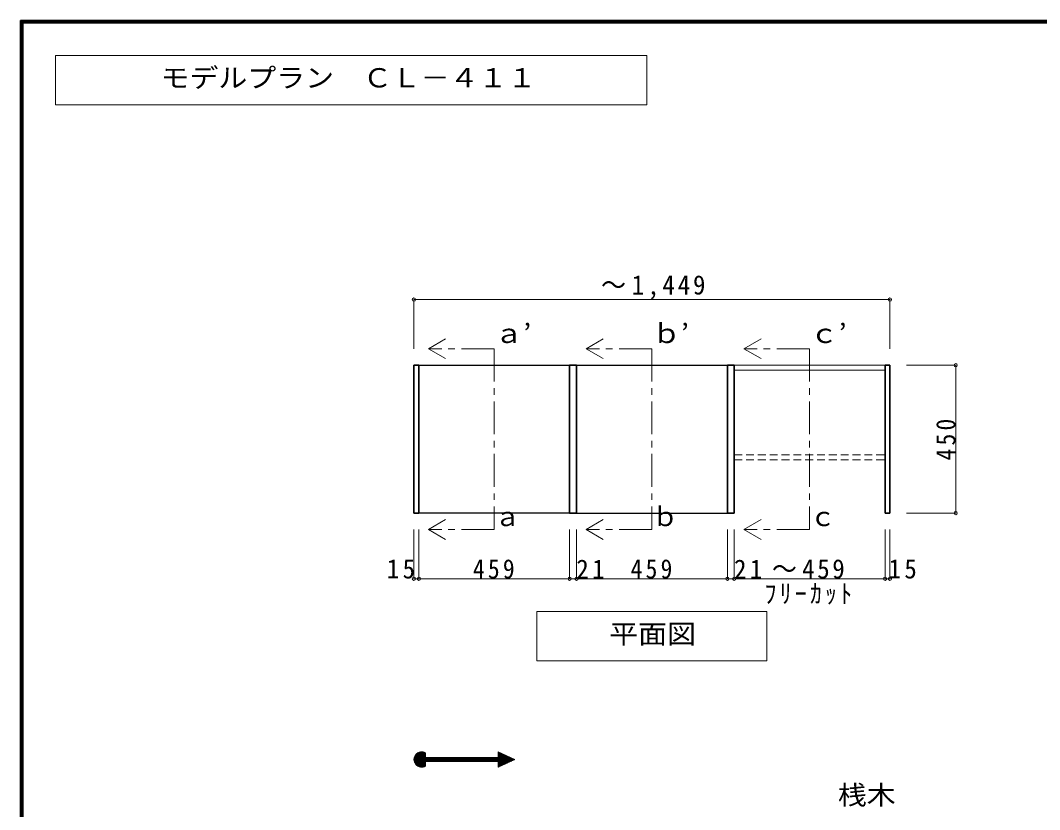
# Model space of a CAD drawing. Units: millimetres at full size, sheet at 1:20; details may follow other scales. Extents: x -3922 to 3878, y -2932 to 2722.
# Drawn here: x -3922 to -820, y 320 to 2722 of the extents above; entities that cross this region are included whole.
import ezdxf
from ezdxf.enums import TextEntityAlignment as Align

# ---------------------------------------------------------------- set-up
doc = ezdxf.new("R2010")
doc.units = ezdxf.units.MM
doc.header["$LTSCALE"] = 20
doc.header["$PDMODE"] = 32
doc.header["$PDSIZE"] = 10
doc.linetypes.add('CHAIN1', pattern=[8, 5, -1, 1, -1])
doc.linetypes.add('DASHED1', pattern=[1.8, 1.2, -0.6])
for name, color, linetype, lineweight in [('0-2', 2, 'Continuous', 35), ('0-3_固定棚', 3, 'Continuous', 25), ('0-6_パイプハンガー', 4, 'Continuous', 9), ('0-7_桟木・巾木', 2, 'Continuous', 35), ('0-A_文字', 7, 'Continuous', 18), ('0-B_寸法', 7, 'Continuous', 9), ('F-1_枠', 6, 'Continuous', 40)]:
    doc.layers.add(name, color=color, linetype=linetype, lineweight=lineweight)
doc.styles.add('ＭＳ ゴシック', font='')
doc.styles.get('ＭＳ ゴシック').set_extended_font_data('MS Gothic')

msp = doc.modelspace()

# ---------------------------------------------------------------- linework, layer by layer
at = {"layer": '0-2'}
for p, q in [((-2724.11, 1222.73), (-2724.11, 1672.73)), ((-2724.11, 1672.73), (-2709.11, 1672.73)), ((-2709.11, 1222.73), (-2709.11, 1672.73)), ((-2250.11, 1222.73), (-2250.11, 1672.73)), ((-2250.11, 1672.73), (-2229.11, 1672.73)), ((-2229.11, 1222.73), (-2229.11, 1672.73)), ((-1770.11, 1222.73), (-1770.11, 1672.73)), ((-1770.11, 1672.73), (-1749.11, 1672.73)), ((-1749.11, 1222.73), (-1749.11, 1672.73)), ((-1290.11, 1222.73), (-1290.11, 1672.73)), ((-1290.11, 1672.73), (-1275.11, 1672.73)), ((-1275.11, 1222.73), (-1275.11, 1672.73)), ((-2724.11, 1222.73), (-2709.11, 1222.73)), ((-2250.11, 1222.73), (-2229.11, 1222.73)), ((-1770.11, 1222.73), (-1749.11, 1222.73)), ((-1290.11, 1222.73), (-1275.11, 1222.73))]:
    msp.add_line(p, q, dxfattribs=at)
at = {"layer": '0-3_固定棚'}
for p, q in [((-2709.11, 1672.73), (-2250.11, 1672.73)), ((-2229.11, 1672.73), (-1770.11, 1672.73)), ((-2250.11, 1222.73), (-2709.11, 1222.73)), ((-2229.11, 1222.73), (-1770.11, 1222.73))]:
    msp.add_line(p, q, dxfattribs=at)
at = {"layer": '0-6_パイプハンガー', "linetype": 'DASHED1'}
for p, q in [((-1749.11, 1400.22), (-1290.11, 1400.22)), ((-1749.11, 1385.24), (-1290.11, 1385.24))]:
    msp.add_line(p, q, dxfattribs=at)
at = {"layer": '0-7_桟木・巾木', "color": 7, "lineweight": 18}
for p, q in [((-1749.11, 1672.73), (-1290.11, 1672.73)), ((-1749.11, 1657.73), (-1290.11, 1657.73))]:
    msp.add_line(p, q, dxfattribs=at)
at = {"layer": '0-A_文字'}
for p, q in [((-2679.61, 1722.73), (-2627.65, 1752.73)), ((-2199.61, 1722.73), (-2147.65, 1752.73)), ((-1719.61, 1722.73), (-1667.65, 1752.73)), ((-2679.61, 1722.73), (-2627.65, 1692.73)), ((-2199.61, 1722.73), (-2147.65, 1692.73)), ((-1719.61, 1722.73), (-1667.65, 1692.73)), ((-2679.61, 1172.73), (-2627.65, 1202.73)), ((-2199.61, 1172.73), (-2147.65, 1202.73)), ((-1719.61, 1172.73), (-1667.65, 1202.73)), ((-2679.61, 1172.73), (-2627.65, 1142.73)), ((-2199.61, 1172.73), (-2147.65, 1142.73)), ((-1719.61, 1172.73), (-1667.65, 1142.73)), ((-1649.61, 922.73), (-1649.61, 772.73)), ((-2349.61, 772.73), (-1649.61, 772.73)), ((-2724.1, 472.25), (-2700.15, 496.2)), ((-2723.96, 475.22), (-2703.12, 496.06)), ((-2723.92, 469.61), (-2697.51, 496.02)), ((-2723.48, 467.21), (-2695.11, 495.58)), ((-2723.3, 478.71), (-2706.61, 495.4)), ((-2722.86, 465.01), (-2692.91, 494.96)), ((-2722.06, 462.98), (-2690.88, 494.16)), ((-2721.55, 483.29), (-2711.19, 493.65)), ((-2721.12, 461.09), (-2688.99, 493.22)), ((-2720.04, 459.34), (-2688.69, 490.69)), ((-2718.83, 457.72), (-2688.69, 487.86)), ((-2717.5, 456.22), (-2688.69, 485.03)), ((-2716.06, 454.84), (-2688.69, 482.21)), ((-2714.49, 453.58), (-2688.69, 479.38)), ((-2712.8, 452.44), (-2686.75, 478.49)), ((-2710.97, 451.44), (-2683.92, 478.49)), ((-2709.01, 450.57), (-2681.09, 478.49)), ((-2706.89, 449.87), (-2678.26, 478.49)), ((-2688.69, 466.7), (-2688.69, 452.15)), ((-2688.69, 466.7), (-2468.21, 466.7)), ((-2687.23, 466.7), (-2675.43, 478.49)), ((-2684.4, 466.7), (-2672.6, 478.49)), ((-2681.57, 466.7), (-2669.78, 478.49)), ((-2678.74, 466.7), (-2666.95, 478.49)), ((-2675.91, 466.7), (-2664.12, 478.49)), ((-2673.08, 466.7), (-2661.29, 478.49)), ((-2670.26, 466.7), (-2658.46, 478.49)), ((-2667.43, 466.7), (-2655.63, 478.49)), ((-2664.6, 466.7), (-2652.8, 478.49)), ((-2661.77, 466.7), (-2649.98, 478.49)), ((-2658.94, 466.7), (-2647.15, 478.49)), ((-2656.11, 466.7), (-2644.32, 478.49)), ((-2653.29, 466.7), (-2641.49, 478.49)), ((-2650.46, 466.7), (-2638.66, 478.49)), ((-2647.63, 466.7), (-2635.83, 478.49)), ((-2644.8, 466.7), (-2633.01, 478.49)), ((-2641.97, 466.7), (-2630.18, 478.49)), ((-2639.14, 466.7), (-2627.35, 478.49)), ((-2636.31, 466.7), (-2624.52, 478.49)), ((-2633.49, 466.7), (-2621.69, 478.49)), ((-2630.66, 466.7), (-2618.86, 478.49)), ((-2627.83, 466.7), (-2616.04, 478.49)), ((-2625, 466.7), (-2613.21, 478.49)), ((-2622.17, 466.7), (-2610.38, 478.49)), ((-2619.34, 466.7), (-2607.55, 478.49)), ((-2616.52, 466.7), (-2604.72, 478.49)), ((-2613.69, 466.7), (-2601.89, 478.49)), ((-2610.86, 466.7), (-2599.06, 478.49)), ((-2608.03, 466.7), (-2596.24, 478.49)), ((-2605.2, 466.7), (-2593.41, 478.49)), ((-2602.37, 466.7), (-2590.58, 478.49)), ((-2599.54, 466.7), (-2587.75, 478.49)), ((-2596.72, 466.7), (-2584.92, 478.49)), ((-2593.89, 466.7), (-2582.09, 478.49)), ((-2591.06, 466.7), (-2579.27, 478.49)), ((-2588.23, 466.7), (-2576.44, 478.49)), ((-2585.4, 466.7), (-2573.61, 478.49)), ((-2582.57, 466.7), (-2570.78, 478.49)), ((-2579.75, 466.7), (-2567.95, 478.49)), ((-2576.92, 466.7), (-2565.12, 478.49)), ((-2574.09, 466.7), (-2562.3, 478.49)), ((-2571.26, 466.7), (-2559.47, 478.49)), ((-2568.43, 466.7), (-2556.64, 478.49)), ((-2565.6, 466.7), (-2553.81, 478.49)), ((-2562.78, 466.7), (-2550.98, 478.49)), ((-2559.95, 466.7), (-2548.15, 478.49)), ((-2557.12, 466.7), (-2545.32, 478.49)), ((-2554.29, 466.7), (-2542.5, 478.49)), ((-2551.46, 466.7), (-2539.67, 478.49)), ((-2548.63, 466.7), (-2536.84, 478.49)), ((-2545.8, 466.7), (-2534.01, 478.49)), ((-2542.98, 466.7), (-2531.18, 478.49)), ((-2540.15, 466.7), (-2528.35, 478.49)), ((-2537.32, 466.7), (-2525.53, 478.49)), ((-2534.49, 466.7), (-2522.7, 478.49)), ((-2531.66, 466.7), (-2519.87, 478.49)), ((-2528.83, 466.7), (-2517.04, 478.49)), ((-2526.01, 466.7), (-2514.21, 478.49)), ((-2523.18, 466.7), (-2511.38, 478.49)), ((-2520.35, 466.7), (-2508.56, 478.49)), ((-2517.52, 466.7), (-2505.73, 478.49)), ((-2514.69, 466.7), (-2502.9, 478.49)), ((-2511.86, 466.7), (-2500.07, 478.49)), ((-2509.04, 466.7), (-2497.24, 478.49)), ((-2506.21, 466.7), (-2494.41, 478.49)), ((-2503.38, 466.7), (-2491.58, 478.49)), ((-2500.55, 466.7), (-2488.76, 478.49)), ((-2497.72, 466.7), (-2485.93, 478.49)), ((-2494.89, 466.7), (-2483.1, 478.49)), ((-2492.06, 466.7), (-2480.27, 478.49)), ((-2489.24, 466.7), (-2477.44, 478.49)), ((-2486.41, 466.7), (-2474.61, 478.49)), ((-2483.58, 466.7), (-2471.79, 478.49)), ((-2480.75, 466.7), (-2468.96, 478.49)), ((-2477.92, 466.7), (-2454.69, 489.93)), ((-2475.09, 466.7), (-2452.76, 489.03)), ((-2472.27, 466.7), (-2450.83, 488.13)), ((-2469.44, 466.7), (-2448.9, 487.24)), ((-2468.21, 496.21), (-2417.39, 472.6)), ((-2468.21, 478.49), (-2468.21, 496.21)), ((-2468.21, 493.39), (-2466.28, 495.31)), ((-2468.21, 490.56), (-2464.35, 494.42)), ((-2468.21, 487.73), (-2462.42, 493.52)), ((-2468.21, 484.9), (-2460.49, 492.62)), ((-2468.21, 482.07), (-2458.56, 491.72)), ((-2468.21, 479.25), (-2456.62, 490.83)), ((-2468.21, 465.1), (-2446.97, 486.34)), ((-2468.21, 462.27), (-2445.04, 485.44)), ((-2468.21, 459.45), (-2443.11, 484.55)), ((-2468.21, 456.62), (-2441.17, 483.65)), ((-2468.21, 453.79), (-2439.24, 482.75)), ((-2468.21, 450.96), (-2437.31, 481.85)), ((-2468.21, 448.99), (-2417.39, 472.6)), ((-2468.21, 466.7), (-2468.21, 448.99)), ((-2466.61, 449.73), (-2435.38, 480.96)), ((-2461.33, 452.18), (-2433.45, 480.06)), ((-2456.05, 454.64), (-2431.52, 479.16)), ((-2450.76, 457.09), (-2429.59, 478.27)), ((-2445.48, 459.54), (-2427.66, 477.37)), ((-2440.2, 462), (-2425.73, 476.47)), ((-2434.91, 464.45), (-2423.79, 475.57)), ((-2429.63, 466.91), (-2421.86, 474.68)), ((-2424.35, 469.36), (-2419.93, 473.78)), ((-2419.07, 471.82), (-2418, 472.88)), ((-2704.58, 449.34), (-2688.69, 465.23)), ((-2702.06, 449.04), (-2688.69, 462.41)), ((-2699.25, 449.02), (-2688.69, 459.58)), ((-2696.03, 449.41), (-2688.69, 456.75)), ((-2692.07, 450.54), (-2688.69, 453.92))]:
    msp.add_line(p, q, dxfattribs=at)
at = {"layer": '0-A_文字', "linetype": 'CHAIN1'}
for p, q in [((-2479.61, 1722.73), (-2679.61, 1722.73)), ((-2479.61, 1722.73), (-2479.61, 1172.73)), ((-1999.61, 1722.73), (-2199.61, 1722.73)), ((-1999.61, 1722.73), (-1999.61, 1172.73)), ((-1519.61, 1722.73), (-1719.61, 1722.73)), ((-1519.61, 1722.73), (-1519.61, 1172.73)), ((-2479.61, 1172.73), (-2679.61, 1172.73)), ((-1999.61, 1172.73), (-2199.61, 1172.73)), ((-1519.61, 1172.73), (-1719.61, 1172.73))]:
    msp.add_line(p, q, dxfattribs=at)
at = {"layer": '0-A_文字'}
msp.add_lwpolyline([(-3815.36, 2465.63), (-2015.36, 2465.63), (-2015.36, 2615.63), (-3815.36, 2615.63)], close=True, dxfattribs=at)
for points in [[(-1649.61, 922.73), (-2349.61, 922.73), (-2349.61, 772.73)], [(-2688.69, 493.04), (-2688.69, 478.49), (-2468.21, 478.49)]]:
    msp.add_lwpolyline(points, dxfattribs=at)
msp.add_arc((-2700.5, 472.6), 23.61, 60, 300, dxfattribs=at)
at = {"layer": '0-B_寸法', "color": 4}
for p, q in [((-2724.11, 1872.73), (-2724.11, 1722.73)), ((-2724.11, 1872.73), (-1275.11, 1872.73)), ((-1275.11, 1872.73), (-1275.11, 1722.73)), ((-1075.11, 1672.73), (-1225.11, 1672.73)), ((-1075.11, 1672.73), (-1075.11, 1222.73)), ((-1075.11, 1222.73), (-1225.11, 1222.73)), ((-2724.11, 1022.73), (-2724.11, 1172.73)), ((-2709.11, 1022.73), (-2709.11, 1172.73)), ((-2250.11, 1022.73), (-2250.11, 1172.73)), ((-2229.11, 1022.73), (-2229.11, 1172.73)), ((-1770.11, 1022.73), (-1770.11, 1172.73)), ((-1749.11, 1022.73), (-1749.11, 1172.73)), ((-1290.11, 1022.73), (-1290.11, 1172.73)), ((-1275.11, 1022.73), (-1275.11, 1172.73)), ((-2724.11, 1022.73), (-2709.11, 1022.73)), ((-2709.11, 1022.73), (-2250.11, 1022.73)), ((-2250.11, 1022.73), (-2229.11, 1022.73)), ((-2229.11, 1022.73), (-1290.11, 1022.73)), ((-1290.11, 1022.73), (-1275.11, 1022.73))]:
    msp.add_line(p, q, dxfattribs=at)
at = {"layer": '0-B_寸法'}
for p in [(-2724.11, 1872.73), (-1275.11, 1872.73), (-1075.11, 1672.73), (-1075.11, 1222.73), (-2724.11, 1022.73), (-2709.11, 1022.73), (-2250.11, 1022.73), (-2229.11, 1022.73), (-1770.11, 1022.73), (-1749.11, 1022.73), (-1290.11, 1022.73), (-1275.11, 1022.73)]:
    msp.add_point(p, dxfattribs=at)
at = {"layer": 'F-1_枠'}
for p, q in [((-3922.03, 2722.29), (-3922.03, -2864.37)), ((-3922.03, 2722.29), (3877.97, 2722.29)), ((-3922.03, 2718.96), (3877.97, 2718.96)), ((-3922.03, 2715.63), (3877.97, 2715.63)), ((-3918.7, 2722.29), (-3918.7, -2864.37)), ((-3915.36, 2722.29), (-3915.36, -2864.37))]:
    msp.add_line(p, q, dxfattribs=at)

# ---------------------------------------------------------------- texts
at = {"layer": '0-A_文字', "style": 'ＭＳ ゴシック', "width": 1.1}
for s, p in [('モデルプラン\u3000ＣＬ－４１１', (-3495.36, 2500.63)), ('ａ’', (-2479.61, 1722.73)), ('ｂ’', (-1999.61, 1722.73)), ('ｃ’', (-1519.61, 1722.73)), ('平面図', (-2129.61, 807.73)), ('桟木', (-1433.72, 317.6))]:
    msp.add_text(s, height=58.65, dxfattribs=at).set_placement(p, align=Align.BOTTOM_LEFT)
at = {"layer": '0-A_文字', "style": 'ＭＳ ゴシック'}
for s, p in [('ｂ', (-1999.61, 1165.34)), ('ａ', (-2479.61, 1165.34)), ('ｃ', (-1519.61, 1165.34))]:
    msp.add_text(s, height=58.65, dxfattribs=at).set_placement(p, align=Align.BOTTOM_LEFT)
at = {"layer": '0-B_寸法', "char_height": 58.65, "attachment_point": 7, "style": 'ＭＳ ゴシック'}
for s, insert in [('\\T1.23;\\W0.95;～1,449', (-2154.61, 1872.73)), ('\\T1.27;\\W0.95;15', (-2806.8, 1022.73)), ('\\T1.27;\\W0.9;459', (-2544.61, 1022.73)), ('\\T1.27;\\W0.95;21', (-2229.85, 1022.73)), ('\\T1.27;\\W0.9;459', (-2064.61, 1022.73)), ('\\T1.27;\\W0.95;21', (-1749.85, 1022.73)), ('\\T1.21;\\W0.95;～459', (-1634.36, 1022.73)), ('\\T1.27;\\W0.95;15', (-1279.53, 1022.73)), ('\\T1.28;\\W0.9;ﾌﾘｰｶｯﾄ', (-1656.86, 943.86))]:
    msp.add_mtext(s, dxfattribs=dict(at, insert=insert))
at = {"layer": '0-B_寸法', "insert": (-1075.11, 1382.73), "char_height": 58.65, "attachment_point": 7, "rotation": 90, "style": 'ＭＳ ゴシック'}
msp.add_mtext('\\T1.27;\\W0.9;450', dxfattribs=at)

doc.saveas('drawing.dxf')
